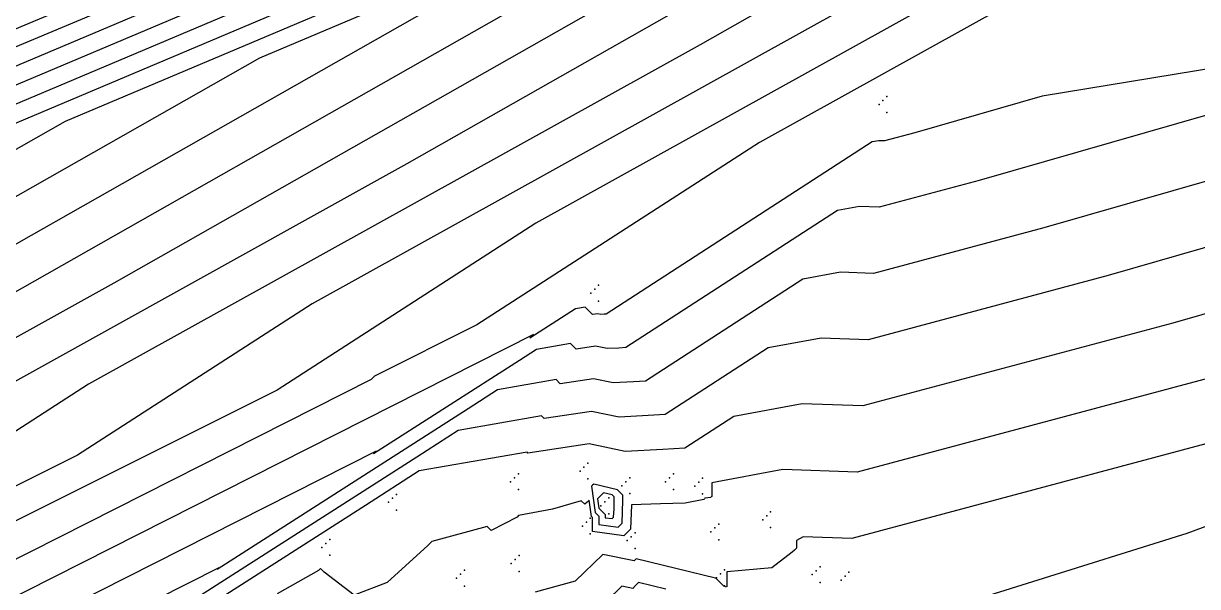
# Model space of a CAD drawing. Header units: metres. Extents: x 419582 to 423558, y 4805372 to 4807539.
# Drawn here: x 420619.65 to 420649.33, y 4805786.49 to 4805800.73 of the extents above; entities that cross this region are included whole.
import ezdxf

# ---------------------------------------------------------------- set-up
doc = ezdxf.new("R2010")
doc.units = ezdxf.units.M
for name, color, linetype in [('C-TINN', 4, 'Continuous'), ('C-TOPO-MAJR', 9, 'Continuous'), ('C-TOPO-MINR', 8, 'Continuous')]:
    doc.layers.add(name, color=color, linetype=linetype)

msp = doc.modelspace()

# ---------------------------------------------------------------- linework, layer by layer
at = {"layer": 'C-TINN', "color": 4, "linetype": 'Continuous', "lineweight": -3}
for p in [(420641.48, 4805798.88, 1695.57), (420641.28, 4805798.68, 1695.57), (420641.38, 4805798.78, 1695.57), (420641.48, 4805798.48, 1695.57), (420634.19, 4805794.11, 1695.61), (420633.99, 4805793.91, 1695.61), (420634.09, 4805794.01, 1695.61), (420634.19, 4805793.71, 1695.61), (420633.72, 4805789.41, 1700.59), (420633.82, 4805789.51, 1700.59), (420633.92, 4805789.61, 1700.59), (420631.96, 4805789.14, 1700.6), (420632.06, 4805789.24, 1700.6), (420632.16, 4805789.34, 1700.6), (420633.92, 4805789.21, 1700.59), (420634.88, 4805789.14, 1700.77), (420634.98, 4805789.24, 1700.77), (420635.88, 4805789.14, 1700.72), (420635.98, 4805789.24, 1700.72), (420636.08, 4805789.34, 1700.72), (420636.72, 4805789.13, 1700.9), (420636.82, 4805789.23, 1700.9), (420629.08, 4805788.82, 1700.58), (420632.16, 4805788.94, 1700.6), (420634.78, 4805789.04, 1700.77), (420634.98, 4805788.84, 1700.77), (420636.08, 4805788.94, 1700.72), (420636.62, 4805789.03, 1700.9), (420636.82, 4805788.83, 1700.9), (420628.88, 4805788.62, 1700.58), (420628.98, 4805788.72, 1700.58), (420634.25, 4805788.53, 1698.43), (420634.35, 4805788.63, 1698.43), (420634.45, 4805788.73, 1698.43), (420629.08, 4805788.42, 1700.58), (420633.98, 4805788.22, 1701.35), (420634.45, 4805788.33, 1698.43), (420638.34, 4805788.18, 1701.64), (420638.44, 4805788.28, 1701.64), (420638.54, 4805788.38, 1701.64), (420633.78, 4805788.02, 1701.35), (420633.88, 4805788.12, 1701.35), (420637.03, 4805787.87, 1701.6), (420637.13, 4805787.97, 1701.6), (420637.23, 4805788.07, 1701.6), (420638.54, 4805787.98, 1701.64), (420627.29, 4805787.58, 1700.7), (420627.39, 4805787.68, 1700.7), (420633.98, 4805787.82, 1701.35), (420634.91, 4805787.65, 1701.56), (420635.01, 4805787.75, 1701.56), (420635.11, 4805787.85, 1701.56), (420637.23, 4805787.67, 1701.6), (420627.19, 4805787.48, 1700.7), (420627.39, 4805787.28, 1700.7), (420632.18, 4805787.27, 1701.62), (420635.11, 4805787.45, 1701.56), (420631.98, 4805787.07, 1701.62), (420632.08, 4805787.17, 1701.62), (420639.79, 4805786.99, 1702.33), (420630.6, 4805786.7, 1701.39), (420630.7, 4805786.8, 1701.39), (420630.8, 4805786.9, 1701.39), (420632.18, 4805786.87, 1701.62), (420637.17, 4805786.71, 1701.98), (420637.27, 4805786.81, 1701.98), (420637.37, 4805786.91, 1701.98), (420639.59, 4805786.79, 1702.33), (420639.69, 4805786.89, 1702.33), (420640.42, 4805786.75, 1702.51), (420640.52, 4805786.85, 1702.51), (420630.8, 4805786.5, 1701.39), (420637.37, 4805786.51, 1701.98), (420639.79, 4805786.59, 1702.33), (420640.32, 4805786.65, 1702.51)]:
    msp.add_point(p, dxfattribs=at)
at = {"layer": 'C-TOPO-MAJR', "color": 9, "linetype": 'Continuous', "lineweight": -3, "flags": 128}
for points, elevation in [([(420734.9357622174, 4805849.527899344), (420652.3006924198, 4805814.352452624), (420613.2484255062, 4805797.999029919), (420591.1963892617, 4805788.681318121), (420560.7205199307, 4805771.365948874), (420559.0891660624, 4805769.10195794), (420559.0124437998, 4805769.025235678), (420558.9357215373, 4805768.948513416), (420551.0492136499, 4805753.250074184)], 1680), ([(420720.3150474107, 4805840.731400438), (420692.2606049562, 4805828.789405976), (420643.3813961922, 4805808.32087942), (420615.7802818792, 4805796.658499329), (420584.8527805223, 4805779.086527877), (420581.7030582525, 4805777.338066343), (420580.6180564516, 4805776.637725807), (420574.5494775036, 4805773.599071118), (420574.5234978229, 4805773.573091437), (420574.4975181422, 4805773.547111756), (420574.4975181422, 4805773.251030479), (420574.5494775036, 4805773.199071118), (420566.8033333333, 4805758.85125), (420566.8033333333, 4805758.567916667), (420565.7790498812, 4805752.995427554), (420564.7174096386, 4805741.212771084), (420564.7174096386, 4805740.857590361), (420564.7398192771, 4805740.835180722), (420564.5747484554, 4805740.277511032), (420565.3223476298, 4805739.773656884), (420571.2718788559, 4805735.897997756), (420572.6363190184, 4805734.815149416), (420581.4830952381, 4805735.750119047)], 1685), ([(420704.2498407079, 4805831.513433629), (420673.5143668782, 4805818.642728921), (420640.3641744967, 4805804.635680537), (420621.9275864502, 4805794.160628088), (420609.9797572815, 4805787.528195793), (420605.8640241935, 4805784.871596775), (420582.844107402, 4805773.345079825), (420582.7455587808, 4805773.246531205), (420582.6470101597, 4805773.147982583), (420582.6470101597, 4805773.142177068), (420582.844107402, 4805772.945079826), (420582.6922222222, 4805772.66375), (420582.6922222222, 4805772.658194445), (420579.2291686461, 4805753.817874109), (420578.5276506024, 4805746.032048193), (420578.5276506024, 4805745.797349397), (420578.6103012048, 4805745.714698795), (420578.0014916152, 4805743.657917034), (420580.7587659895, 4805741.799616252), (420585.5049130679, 4805738.70786876), (420586.5933742332, 4805737.844043142), (420593.6507539683, 4805738.589900794)], 1690), ([(420694.2131083481, 4805819.685950266), (420690.3793425605, 4805821.274567474), (420690.2409342561, 4805821.412975779), (420685.8438942308, 4805821.375961538), (420685.9011057693, 4805821.433173077), (420685.9583173077, 4805821.490384615), (420664.9480671141, 4805812.612861745), (420659.0023923783, 4805809.234728299), (420638.2564563107, 4805797.718325242), (420631.1099919355, 4805793.105467742), (420628.5239745916, 4805791.810598912), (420628.4350453721, 4805791.721669692), (420600.4355933953, 4805777.562394221)], 1695), ([(420653.1696333333, 4805794.43365), (420648.710785124, 4805793.153016529), (420640.867204611, 4805791.056239193), (420639.3343327842, 4805791.108830313), (420637.6068667917, 4805790.791913697), (420636.3725519849, 4805789.992192817), (420635.8136986301, 4805789.955733855), (420634.8621124031, 4805789.907034884), (420633.9519879518, 4805790.095742973), (420632.4040881763, 4805789.865450902), (420632.3800400801, 4805789.889498997), (420629.6529979879, 4805789.414004024), (420628.2976620825, 4805788.536777996), (420619.7592307692, 4805783.072307693)], 1700)]:
    msp.add_lwpolyline(points, dxfattribs=dict(at, elevation=elevation))
at = {"layer": 'C-TOPO-MAJR', "color": 9, "linetype": 'Continuous', "lineweight": -3, "elevation": 1700, "flags": 128}
msp.add_lwpolyline([(420634.1048287671, 4805788.363321918), (420634.1972945206, 4805788.270856164), (420634.1972945206, 4805788.055787671), (420634.6807348243, 4805787.988913738), (420634.7308945687, 4805788.039073482), (420634.7810543131, 4805788.089233227), (420634.8055982906, 4805788.672179488), (420634.8055982906, 4805788.803803419), (420634.6714102564, 4805788.937991453), (420634.0647685185, 4805789.078888889), (420634.0374537037, 4805789.051574074), (420634.0101388889, 4805789.024259259), (420634.1048287671, 4805788.363321918)], close=True, dxfattribs=at)
at = {"layer": 'C-TOPO-MINR', "color": 8, "linetype": 'Continuous', "lineweight": -3, "flags": 128}
for points, elevation in [([(420732.011619256, 4805847.768599562), (420660.2926749271, 4805817.239843295), (420619.2750196434, 4805800.063399819), (420596.1131677852, 4805790.276754363), (420564.1035355286, 4805772.08995234), (420562.9803915881, 4805770.531254533), (420562.896417694, 4805770.447280638), (420562.8124437999, 4805770.363306744), (420554.1805192878, 4805753.181083086), (420554.0946142434, 4805753.095178042), (420554.0087091988, 4805753.009272996), (420554.9537331081, 4805751.556587838), (420553.9839403973, 4805740.206738411), (420554.8431057269, 4805737.082356828), (420554.995969163, 4805736.929493392), (420554.995969163, 4805736.835220264), (420559.8854514863, 4805733.650100954), (420561.4706748467, 4805732.392034435), (420571.748968254, 4805733.478293651)], 1681), ([(420729.0874762947, 4805846.009299781), (420668.2846574344, 4805820.127233965), (420625.3016137806, 4805802.127769719), (420601.0299463088, 4805791.872190604), (420567.4865511265, 4805772.813955806), (420566.8716171139, 4805771.960551124), (420566.7803915881, 4805771.869325598), (420566.6891660624, 4805771.778100072), (420557.3118249258, 4805753.112091988), (420557.2185014837, 4805753.018768546), (420557.1251780415, 4805752.925445103), (420557.5728209459, 4805752.237331081), (420556.5054635762, 4805739.745645695), (420556.9631497798, 4805738.081255507), (420557.1380396476, 4805737.906365639), (420557.1380396476, 4805737.856145374), (420562.7320583287, 4805734.212075154), (420564.2620858896, 4805732.99781318), (420574.1825, 4805734.04625)], 1682), ([(420726.1633333333, 4805844.25), (420676.2766399417, 4805823.014624636), (420631.3282079178, 4805804.192139619), (420605.9467248322, 4805793.467626845), (420570.8695667245, 4805773.537959272), (420570.7628426396, 4805773.389847716), (420570.6643654822, 4805773.291370559), (420570.5658883249, 4805773.192893401), (420563.7590322581, 4805759.643548387), (420563.8235483871, 4805759.579032258), (420560.4477777778, 4805753.32625), (420560.4477777778, 4805752.931805556), (420560.3990023753, 4805752.666448931), (420559.9008333333, 4805747.1375), (420559.7841666667, 4805747.254166666), (420559.7425, 4805747.2125), (420559.7008333333, 4805747.170833333), (420559.026986755, 4805739.28455298), (420559.0831938326, 4805739.080154185), (420559.2801101322, 4805738.883237885), (420559.2801101322, 4805738.877070484), (420565.5786651711, 4805734.774049355), (420567.0534969326, 4805733.603591925), (420576.616031746, 4805734.614206349)], 1683), ([(420723.239190372, 4805842.490700219), (420684.268622449, 4805825.902015306), (420637.354802055, 4805806.256509519), (420610.8635033557, 4805795.063063088), (420577.4378193367, 4805776.071707834), (420576.0477184466, 4805775.300040454), (420575.5688629032, 4805774.990951614), (420572.8905515239, 4805773.649869376), (420572.8790856313, 4805773.638403484), (420572.8676197387, 4805773.626937591), (420572.8676197387, 4805773.272801161), (420572.8905515239, 4805773.249869376), (420563.6255555556, 4805756.08875), (420563.6255555556, 4805755.749861112), (420563.0890261283, 4805752.830938242), (420561.9553614458, 4805740.248915663), (420561.9553614458, 4805739.869638554), (420561.9657228916, 4805739.859277108), (420561.8893998235, 4805739.601429832), (420562.2350639579, 4805739.368465011), (420568.4252720135, 4805735.336023556), (420569.8449079755, 4805734.209370671), (420579.0495634921, 4805735.182162698)], 1684), ([(420711.2870088496, 4805835.378920354), (420661.4611786038, 4805814.513989121), (420630.5306174497, 4805801.444808054), (420607.097664079, 4805788.130988003), (420598.6690776699, 4805783.452144013), (420595.7656370968, 4805781.578048388), (420579.5262554427, 4805773.446676343), (420579.4567343977, 4805773.377155297), (420579.3872133527, 4805773.307634252), (420579.3872133527, 4805773.185718432), (420579.5262554427, 4805773.046676342), (420576.3366666667, 4805767.13875), (420576.3366666667, 4805767.022083334), (420573.8491211401, 4805753.488895487), (420573.0035542169, 4805744.10433735), (420573.0035542169, 4805743.821445783), (420573.0621084337, 4805743.762891565), (420572.6307943513, 4805742.305754634), (420574.5841986456, 4805740.989232506), (420579.8116993831, 4805737.583920359), (420581.0105521473, 4805736.632485652), (420588.7836904762, 4805737.453988095)], 1688), ([(420708.2445699708, 4805834.564187318), (420655.4345844666, 4805812.449619221), (420625.6138389262, 4805799.849371812), (420599.6827028934, 4805785.116167961), (420593.0137378641, 4805781.414118123), (420590.7164435484, 4805779.931274194), (420577.867329463, 4805773.497474601), (420577.8123222061, 4805773.442467344), (420577.7573149492, 4805773.387460087), (420577.7573149492, 4805773.207489114), (420577.867329463, 4805773.097474601), (420573.1588888889, 4805764.37625), (420573.1588888889, 4805764.204027778), (420571.1590973872, 4805753.324406176), (420570.2415060241, 4805743.140481927), (420570.2415060241, 4805742.833493976), (420570.2880120482, 4805742.786987951), (420569.9454457193, 4805741.629673433), (420571.4969149737, 4805740.584040632), (420576.9650925407, 4805737.021946158), (420578.2191411043, 4805736.026706907), (420586.3501587302, 4805736.886031746)], 1687), ([(420707.7684247788, 4805833.446176991), (420667.487772741, 4805816.578359021), (420635.4473959732, 4805803.040244295), (420614.5126252646, 4805791.145808046), (420604.3244174757, 4805785.490169903), (420600.8148306452, 4805783.224822581), (420581.1851814223, 4805773.395878084), (420581.1011465893, 4805773.311843251), (420581.0171117561, 4805773.227808418), (420581.0171117561, 4805773.16394775), (420581.1851814223, 4805772.995878085), (420579.5144444444, 4805769.90125), (420579.5144444444, 4805769.840138889), (420576.5391448931, 4805753.653384798), (420575.7656024097, 4805745.068192771), (420575.7656024097, 4805744.80939759), (420575.8362048193, 4805744.738795181), (420575.3161429833, 4805742.981835834), (420577.6714823176, 4805741.394424379), (420582.6583062255, 4805738.14589456), (420583.8019631902, 4805737.238264398), (420591.2172222222, 4805738.021944445)], 1689), ([(420700.2525874635, 4805831.676796647), (420649.4079903294, 4805810.38524932), (420620.6970604027, 4805798.253935571), (420592.2677417079, 4805782.101347919), (420587.3583980583, 4805779.376092234), (420585.66725, 4805778.2845), (420576.2084034833, 4805773.548272859), (420576.1679100145, 4805773.507779391), (420576.1274165457, 4805773.467285922), (420576.1274165457, 4805773.229259796), (420576.2084034833, 4805773.14827286), (420569.9811111111, 4805761.61375), (420569.9811111111, 4805761.385972222), (420568.4690736342, 4805753.159916865), (420567.4794578314, 4805742.176626506), (420567.4794578314, 4805741.845542168), (420567.5139156627, 4805741.811084337), (420567.2600970874, 4805740.953592232), (420568.4096313018, 4805740.178848758), (420574.1184856982, 4805736.459971958), (420575.4277300613, 4805735.420928162), (420583.9166269841, 4805736.318075397)], 1686), ([(420700.7312566371, 4805829.580690266), (420679.5409610154, 4805820.707098821), (420645.2809530201, 4805806.231116779), (420629.3425476359, 4805797.17544813), (420615.6350970874, 4805789.566221683), (420610.9132177419, 4805786.518370968), (420591.3697096189, 4805776.732558983), (420591.3533756806, 4805776.716225045), (420586.2106191951, 4805774.115541795), (420586.2013312693, 4805774.10625387), (420586.1920433437, 4805774.096965944), (420585.6841187384, 4805773.802523191), (420585.1587309645, 4805773.337715736), (420585.2523880597, 4805772.622686567), (420585.2523880597, 4805772.258507463), (420585.103153527, 4805771.304315353), (420581.9191923991, 4805753.982363421), (420581.2896987952, 4805746.995903614)], 1691), ([(420697.2126725664, 4805827.647946903), (420685.5675551526, 4805822.771468721), (420650.1977315436, 4805807.826553021), (420636.7575088215, 4805800.190268173), (420621.2904368932, 4805791.604247573), (420615.9624112903, 4805788.165145162), (420600.658275862, 4805780.502068966), (420600.6237931034, 4805780.467586206), (420589.7668627451, 4805774.977254902), (420589.747254902, 4805774.957647059), (420589.7276470588, 4805774.938039215), (420588.6553617811, 4805774.316437848), (420587.5462098139, 4805773.335177665), (420587.7439303483, 4805771.825671642), (420587.7439303483, 4805771.501293533), (420587.4288796681, 4805769.486887967), (420584.609216152, 4805754.146852732), (420584.051746988, 4805747.959759036)], 1692), ([(420713.9678173719, 4805823.319287306), (420694.1448466257, 4805825.43190184), (420694.1448466257, 4805825.804907976), (420694.1313496932, 4805825.818404908), (420693.6863008849, 4805825.707415929), (420693.6901946903, 4805825.711309735), (420693.6940884956, 4805825.715203539), (420691.5941492898, 4805824.835838622), (420655.1145100672, 4805809.421989262), (420644.1724700071, 4805803.205088215), (420626.945776699, 4805793.642273462), (420621.0116048387, 4805789.811919355), (420609.9468421052, 4805784.271578947), (420609.8942105263, 4805784.218947369), (420593.3231062951, 4805775.838968008)], 1693), ([(420707.143902439, 4805820.99), (420693.486642984, 4805822.609573712), (420691.8066782007, 4805823.305709342), (420691.63366782, 4805823.478719723), (420689.706875, 4805823.4625), (420689.788125, 4805823.54375), (420689.869375, 4805823.625), (420660.0312885906, 4805811.017425504), (420651.5874311927, 4805806.219908257), (420632.6011165049, 4805795.680299353), (420626.0607983871, 4805791.458693549), (420619.2354083484, 4805788.041088929), (420619.1646279492, 4805787.97030853), (420596.8793498452, 4805776.700681115)], 1694), ([(420652.6482352941, 4805800.080352941), (420645.408015873, 4805798.88952381), (420642.1818595041, 4805797.962933885), (420641.420518732, 4805797.759409223), (420641.2717298188, 4805797.764514004), (420641.1040525328, 4805797.733752346), (420634.3838941399, 4805793.379716446), (420634.3342465754, 4805793.376477495), (420634.2497093023, 4805793.372151162), (420634.1688554217, 4805793.388915663), (420634.0313426854, 4805793.368456914), (420633.8469739479, 4805793.552825651), (420633.6047082495, 4805793.510583501), (420633.484302554, 4805793.432652259), (420632.4486602871, 4805792.769856459), (420632.5393301435, 4805792.860526316), (420603.9918369453, 4805778.424107327)], 1696), ([(420652.9996333333, 4805799.39865), (420643.8140909091, 4805796.760454546), (420641.2821902017, 4805796.083616715), (420640.7873805601, 4805796.100593081), (420640.2297560975, 4805795.998292684), (420634.8810586011, 4805792.532835538), (420634.704109589, 4805792.521291585), (420634.4028100775, 4805792.505872093), (420634.1146385542, 4805792.56562249), (420633.6245290581, 4805792.49270541), (420633.480240481, 4805792.636993988), (420632.6167806841, 4805792.486438632), (420632.1876424361, 4805792.208683694), (420628.496507177, 4805789.846411483), (420628.5632535885, 4805789.913157894), (420607.5480804953, 4805779.285820434), (420607.476873065, 4805779.214613003), (420607.4056656347, 4805779.143405573), (420603.5115769944, 4805776.886011132)], 1697), ([(420653.0563, 4805797.74365), (420645.446322314, 4805795.557975207), (420641.1438616714, 4805794.407824208), (420640.3030313015, 4805794.436672159), (420639.3554596623, 4805794.262833021), (420635.3782230624, 4805791.685954631), (420635.0739726027, 4805791.666105676), (420634.5559108527, 4805791.639593023), (420634.0604216867, 4805791.742329317), (420633.2177154308, 4805791.616953908), (420633.113507014, 4805791.721162325), (420631.6288531187, 4805791.462293763), (420630.8909823183, 4805790.984715127), (420624.544354067, 4805786.922966507), (420624.5871770335, 4805786.965789474), (420611.1043240454, 4805780.14753354), (420611.0227966976, 4805780.066006192), (420610.9412693499, 4805779.984478844), (420606.4828200371, 4805777.399925788), (420601.8710829103, 4805773.319949239)], 1698), ([(420653.1129666666, 4805796.088649999), (420647.078553719, 4805794.355495868), (420641.0055331412, 4805792.7320317), (420639.8186820428, 4805792.772751235), (420638.481163227, 4805792.527373359), (420635.8753875236, 4805790.839073724), (420635.4438356165, 4805790.810919765), (420634.7090116279, 4805790.773313954), (420634.0062048192, 4805790.919036144), (420632.8109018036, 4805790.741202405), (420632.7467735471, 4805790.805330661), (420630.6409255533, 4805790.438148893), (420629.5943222004, 4805789.760746562), (420620.5922009569, 4805783.999521531), (420620.6111004784, 4805784.018421053), (420614.6605675954, 4805781.009246646), (420614.5687203303, 4805780.91739938), (420614.4768730651, 4805780.825552116), (420609.4540630798, 4805777.913840445), (420604.2585617597, 4805773.317411168), (420605.1847263682, 4805766.246567165), (420605.1847263682, 4805766.20079602), (420603.7089626556, 4805756.764896265)], 1699), ([(420650.3430165289, 4805791.95053719), (420640.7288760807, 4805789.380446685), (420638.8499835255, 4805789.44490939), (420637.0524324324, 4805789.115135135), (420637.0524324324, 4805788.769189189), (420637.0389189189, 4805788.755675675), (420637.0254054054, 4805788.742162162), (420636.8785714286, 4805788.721428571), (420636.8642857143, 4805788.707142857), (420636.85, 4805788.692857143), (420636.3822727273, 4805788.599545455), (420635.7566666667, 4805788.576666667), (420635.0178481013, 4805788.551772152), (420634.9919169329, 4805787.935878594), (420634.9098083067, 4805787.853769968), (420634.8276996805, 4805787.771661342), (420634.0363356164, 4805787.881130137), (420634.0363356164, 4805788.233184931), (420634.0123630137, 4805788.257157534), (420633.952368421, 4805788.675921053), (420633.8984210526, 4805788.621973684), (420633.8444736842, 4805788.568026315), (420633.7523684211, 4805788.660131578), (420633.024, 4805788.449333333), (420632.1678431372, 4805788.28509804), (420632.128627451, 4805788.245882353), (420631.471392405, 4805787.907088608), (420631.3726582279, 4805788.005822785), (420629.9718518518, 4805787.631851852), (420629.92, 4805787.58), (420629.8681481481, 4805787.528148148), (420628.8416216216, 4805786.592432433), (420628.004516129, 4805786.273548387), (420627.2531578948, 4805786.848421053), (420627.1584210526, 4805786.943157895), (420627.1057894737, 4805786.890526316), (420626.0619512195, 4805786.300731707)], 1701), ([(420651.9752479339, 4805790.748057852), (420640.5905475505, 4805787.704654179), (420639.3593103449, 4805787.746896552), (420639.192173913, 4805787.654782609), (420639.192173913, 4805787.463478262), (420639.14, 4805787.411304348), (420639.087826087, 4805787.359130435), (420638.5695890411, 4805786.964109589), (420637.4330769231, 4805786.85923077), (420637.4330769231, 4805786.47974359)], 1702), ([(420652.9621662468, 4805789.274685139), (420649.0622916667, 4805787.826875), (420640.9855, 4805785.300375)], 1703), ([(420637.4228205128, 4805786.469487179), (420637.3565555555, 4805786.495777777), (420637.1587777777, 4805786.693555555), (420637.1449677419, 4805786.70432258), (420635.1368020304, 4805787.1864467), (420635.1144670051, 4805787.164111676), (420635.0921319797, 4805787.14177665), (420634.2930733945, 4805787.298211009), (420633.5982539682, 4805786.623174603), (420632.5868686868, 4805786.344141414)], 1702), ([(420635.8933548387, 4805786.420451612), (420635.197715736, 4805786.587461929), (420635.1246192894, 4805786.514365482), (420635.0515228427, 4805786.441269035), (420634.7747247707, 4805786.495458716), (420633.9988043478, 4805785.741630435)], 1703)]:
    msp.add_lwpolyline(points, dxfattribs=dict(at, elevation=elevation))
at = {"layer": 'C-TOPO-MINR', "color": 8, "linetype": 'Continuous', "lineweight": -3, "elevation": 1699, "flags": 128}
msp.add_lwpolyline([(420634.1972945206, 4805788.469486302), (420634.3582534246, 4805788.308527397), (420634.3582534246, 4805788.230445205), (420634.5337699681, 4805788.206166134), (420634.5519808307, 4805788.224376997), (420634.5701916933, 4805788.24258786), (420634.5791025641, 4805788.45423077), (420634.5791025641, 4805788.756794872), (420634.5303846154, 4805788.805512821), (420634.3101388889, 4805788.856666667), (420634.2365277777, 4805788.783055555), (420634.1629166667, 4805788.709444445), (420634.1972945206, 4805788.469486302)], close=True, dxfattribs=at)

doc.saveas('drawing.dxf')
